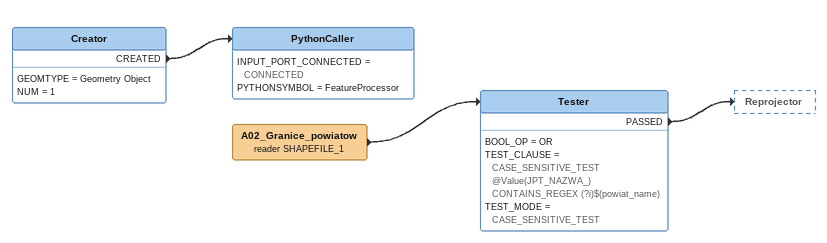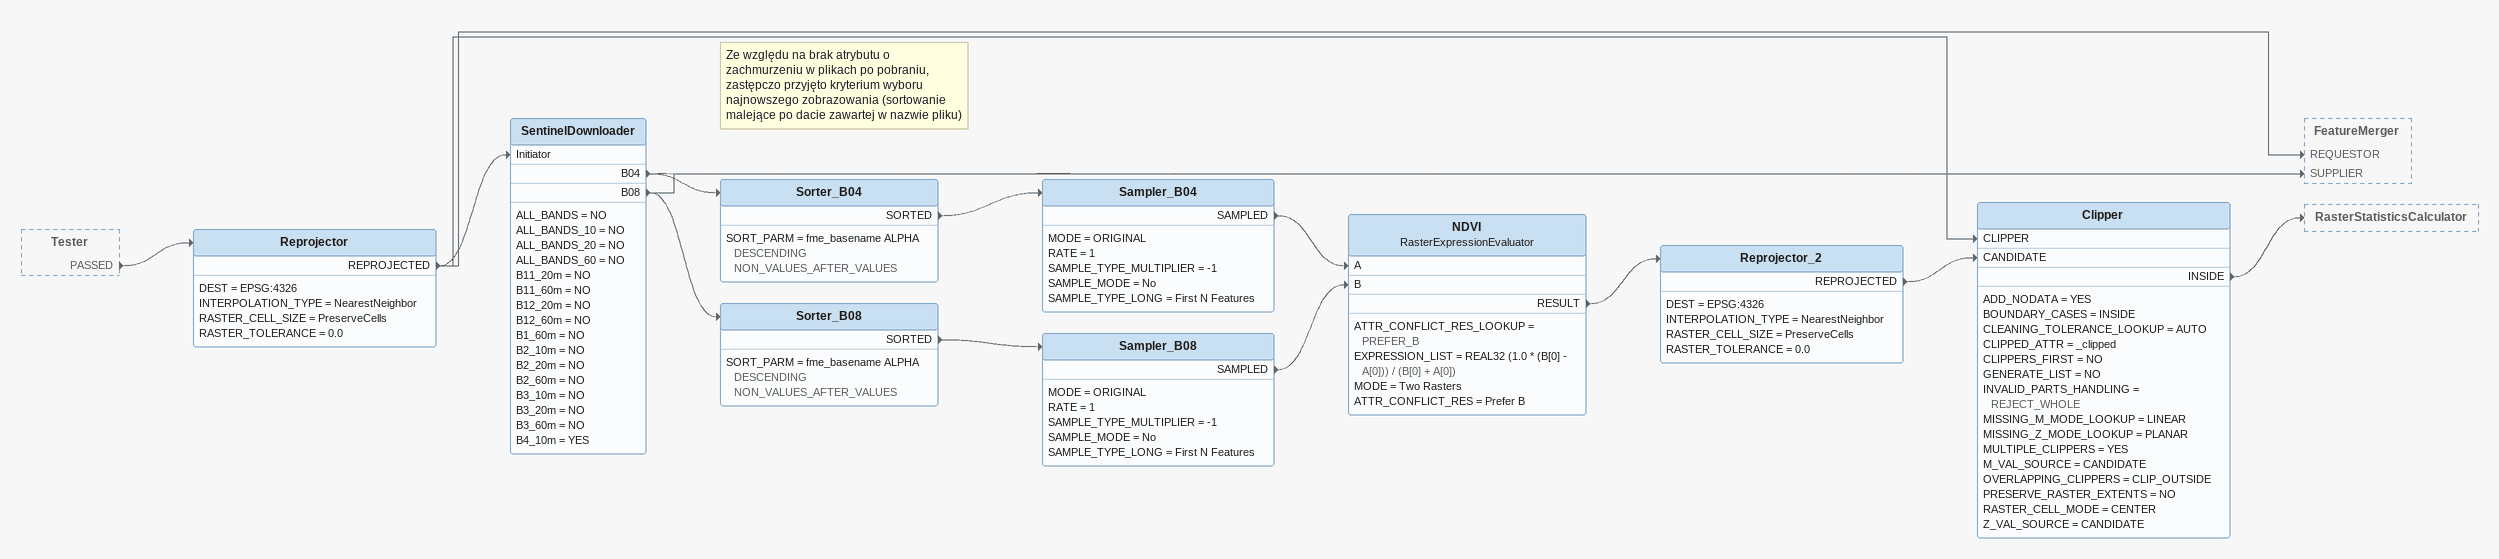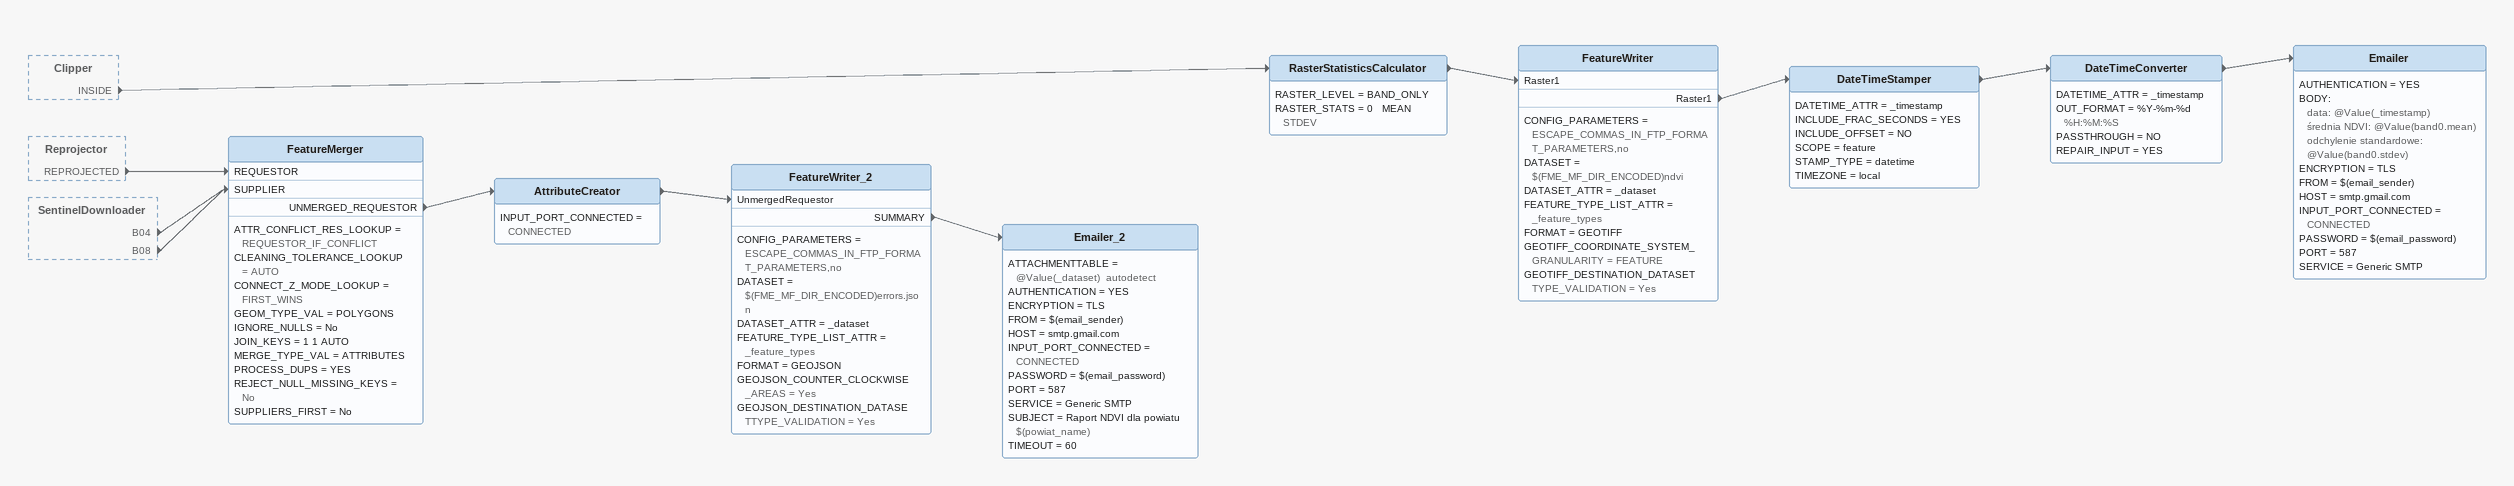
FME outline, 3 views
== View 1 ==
Creator
    GEOMTYPE = Geometry Object
    NUM = 1
    CREATED -> PythonCaller
PythonCaller
    INPUT_PORT_CONNECTED = CONNECTED
    PYTHONSYMBOL = FeatureProcessor
A02_Granice_powiatow (reader SHAPEFILE_1)
    -> Tester
Tester
    BOOL_OP = OR
    TEST_CLAUSE = CASE_SENSITIVE_TEST @Value(JPT_NAZWA_) CONTAINS_REGEX (?i)$(powiat_name)
    TEST_MODE = CASE_SENSITIVE_TEST
    PASSED -> Reprojector

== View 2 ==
Tester [outside]
    PASSED -> Reprojector
Reprojector
    DEST = EPSG:4326
    INTERPOLATION_TYPE = NearestNeighbor
    RASTER_CELL_SIZE = PreserveCells
    RASTER_TOLERANCE = 0.0
    REPROJECTED -> SentinelDownloader [Initiator]
    REPROJECTED -> Clipper [CLIPPER]
    REPROJECTED -> FeatureMerger [REQUESTOR]
SentinelDownloader
    ALL_BANDS = NO
    ALL_BANDS_10 = NO
    ALL_BANDS_20 = NO
    ALL_BANDS_60 = NO
    B11_20m = NO
    B11_60m = NO
    B12_20m = NO
    B12_60m = NO
    B1_60m = NO
    B2_10m = NO
    B2_20m = NO
    B2_60m = NO
    B3_10m = NO
    B3_20m = NO
    B3_60m = NO
    B4_10m = YES
    B04 -> Sorter_B04
    B04 -> FeatureMerger [SUPPLIER]
    B08 -> Sorter_B08
    B08 -> FeatureMerger [SUPPLIER]
Note: Ze względu na brak atrybutu o zachmurzeniu w plikach po pobraniu, zastępczo przyjęto kryterium wyboru najnowszego zobrazowania (sortowanie malejące po dacie zawartej w nazwie pliku)
Sorter_B04
    SORT_PARM = fme_basename ALPHA DESCENDING NON_VALUES_AFTER_VALUES
    SORTED -> Sampler_B04
Sampler_B04
    MODE = ORIGINAL
    RATE = 1
    SAMPLE_TYPE_MULTIPLIER = -1
    SAMPLE_MODE = No
    SAMPLE_TYPE_LONG = First N Features
    SAMPLED -> NDVI [A]
Sorter_B08
    SORT_PARM = fme_basename ALPHA DESCENDING NON_VALUES_AFTER_VALUES
    SORTED -> Sampler_B08
Sampler_B08
    MODE = ORIGINAL
    RATE = 1
    SAMPLE_TYPE_MULTIPLIER = -1
    SAMPLE_MODE = No
    SAMPLE_TYPE_LONG = First N Features
    SAMPLED -> NDVI [B]
NDVI: RasterExpressionEvaluator
    ATTR_CONFLICT_RES_LOOKUP = PREFER_B
    EXPRESSION_LIST = REAL32 (1.0 * (B[0] - A[0])) / (B[0] + A[0])
    MODE = Two Rasters
    ATTR_CONFLICT_RES = Prefer B
    RESULT -> Reprojector_2
Reprojector_2
    DEST = EPSG:4326
    INTERPOLATION_TYPE = NearestNeighbor
    RASTER_CELL_SIZE = PreserveCells
    RASTER_TOLERANCE = 0.0
    REPROJECTED -> Clipper [CANDIDATE]
Clipper
    ADD_NODATA = YES
    BOUNDARY_CASES = INSIDE
    CLEANING_TOLERANCE_LOOKUP = AUTO
    CLIPPED_ATTR = _clipped
    CLIPPERS_FIRST = NO
    GENERATE_LIST = NO
    INVALID_PARTS_HANDLING = REJECT_WHOLE
    MISSING_M_MODE_LOOKUP = LINEAR
    MISSING_Z_MODE_LOOKUP = PLANAR
    MULTIPLE_CLIPPERS = YES
    M_VAL_SOURCE = CANDIDATE
    OVERLAPPING_CLIPPERS = CLIP_OUTSIDE
    PRESERVE_RASTER_EXTENTS = NO
    RASTER_CELL_MODE = CENTER
    Z_VAL_SOURCE = CANDIDATE
    INSIDE -> RasterStatisticsCalculator

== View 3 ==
Clipper [outside]
    INSIDE -> RasterStatisticsCalculator
Reprojector [outside]
    REPROJECTED -> FeatureMerger [REQUESTOR]
SentinelDownloader [outside]
    B04 -> FeatureMerger [SUPPLIER]
    B08 -> FeatureMerger [SUPPLIER]
RasterStatisticsCalculator
    RASTER_LEVEL = BAND_ONLY
    RASTER_STATS = 0   MEAN   STDEV
    -> FeatureWriter [Raster1]
FeatureWriter
    CONFIG_PARAMETERS = ESCAPE_COMMAS_IN_FTP_FORMAT_PARAMETERS,no
    DATASET = $(FME_MF_DIR_ENCODED)ndvi
    DATASET_ATTR = _dataset
    FEATURE_TYPE_LIST_ATTR = _feature_types
    FORMAT = GEOTIFF
    GEOTIFF_COORDINATE_SYSTEM_GRANULARITY = FEATURE
    GEOTIFF_DESTINATION_DATASETTYPE_VALIDATION = Yes
    Raster1 -> DateTimeStamper
DateTimeStamper
    DATETIME_ATTR = _timestamp
    INCLUDE_FRAC_SECONDS = YES
    INCLUDE_OFFSET = NO
    SCOPE = feature
    STAMP_TYPE = datetime
    TIMEZONE = local
    -> DateTimeConverter
DateTimeConverter
    DATETIME_ATTR = _timestamp
    OUT_FORMAT = %Y-%m-%d %H:%M:%S
    PASSTHROUGH = NO
    REPAIR_INPUT = YES
    -> Emailer
Emailer
    AUTHENTICATION = YES
    BODY:
      data: @Value(_timestamp)
      średnia NDVI: @Value(band0.mean)
      odchylenie standardowe: @Value(band0.stdev)
    ENCRYPTION = TLS
    FROM = $(email_sender)
    HOST = smtp.gmail.com
    INPUT_PORT_CONNECTED = CONNECTED
    PASSWORD = $(email_password)
    PORT = 587
    SERVICE = Generic SMTP
FeatureMerger
    ATTR_CONFLICT_RES_LOOKUP = REQUESTOR_IF_CONFLICT
    CLEANING_TOLERANCE_LOOKUP = AUTO
    CONNECT_Z_MODE_LOOKUP = FIRST_WINS
    GEOM_TYPE_VAL = POLYGONS
    IGNORE_NULLS = No
    JOIN_KEYS = 1 1 AUTO
    MERGE_TYPE_VAL = ATTRIBUTES
    PROCESS_DUPS = YES
    REJECT_NULL_MISSING_KEYS = No
    SUPPLIERS_FIRST = No
    UNMERGED_REQUESTOR -> AttributeCreator
AttributeCreator
    INPUT_PORT_CONNECTED = CONNECTED
    -> FeatureWriter_2 [UnmergedRequestor]
FeatureWriter_2
    CONFIG_PARAMETERS = ESCAPE_COMMAS_IN_FTP_FORMAT_PARAMETERS,no
    DATASET = $(FME_MF_DIR_ENCODED)errors.json
    DATASET_ATTR = _dataset
    FEATURE_TYPE_LIST_ATTR = _feature_types
    FORMAT = GEOJSON
    GEOJSON_COUNTER_CLOCKWISE_AREAS = Yes
    GEOJSON_DESTINATION_DATASETTYPE_VALIDATION = Yes
    SUMMARY -> Emailer_2
Emailer_2
    ATTACHMENTTABLE = @Value(_dataset)  autodetect
    AUTHENTICATION = YES
    ENCRYPTION = TLS
    FROM = $(email_sender)
    HOST = smtp.gmail.com
    INPUT_PORT_CONNECTED = CONNECTED
    PASSWORD = $(email_password)
    PORT = 587
    SERVICE = Generic SMTP
    SUBJECT = Raport NDVI dla powiatu $(powiat_name)
    TIMEOUT = 60
